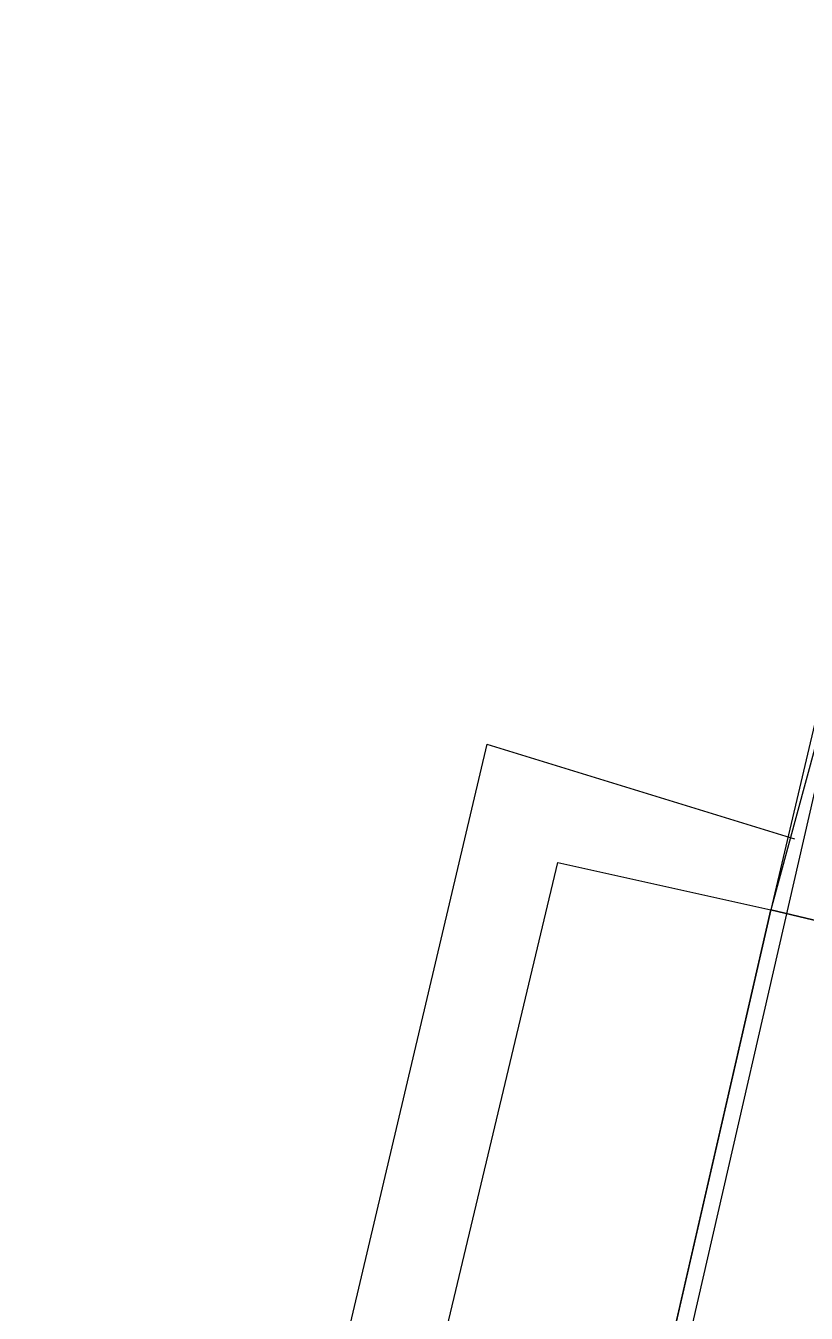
# Model space of a CAD drawing. Header units: feet. Extents: x -84 to 198, y -22 to 181.
# Drawn here: x 123.193 to 123.633, y 144.11 to 144.836 of the extents above; entities that cross this region are included whole.
import ezdxf

# ---------------------------------------------------------------- set-up
doc = ezdxf.new("R2010")
doc.units = ezdxf.units.FT
doc.layers.add('A-LINEA', color=7, linetype='CONTINUOUS')
doc.layers.add('A-MURO-CONCRETO', color=8, linetype='CONTINUOUS')

msp = doc.modelspace()

# ---------------------------------------------------------------- linework, layer by layer
at = {"layer": 'A-LINEA'}
for p, q in [((123.72, 144.7911), (123.6133, 144.3378)), ((123.4533, 144.4311), (123.1067, 142.9644)), ((123.4533, 144.4311), (123.6267, 144.3778)), ((123.6133, 144.3378), (123.6133, 144.3378)), ((123.6133, 144.3378), (123.6133, 144.3378)), ((123.6133, 144.3378), (123.6133, 144.3378))]:
    msp.add_line(p, q, dxfattribs=at)
for points in [[(126.8667, 142.8578), (127.2533, 144.4844), (123.84, 145.2844), (123.4667, 143.6578), (126.8667, 142.8578)], [(123.6533, 144.3644), (123.6667, 144.3511), (123.6667, 144.3644), (123.6533, 144.3644), (123.6667, 144.4711), (123.68, 144.4711), (123.7067, 144.5511), (123.72, 144.5511), (123.6933, 144.5644), (123.68, 144.4844), (123.6533, 144.4844), (123.6133, 144.3378), (124.2933, 144.1778)], [(123.6533, 144.3644), (123.6667, 144.3511), (123.6667, 144.3644), (123.6533, 144.3644), (123.6667, 144.4711), (123.68, 144.4711), (123.7067, 144.5511), (123.72, 144.5511), (123.6933, 144.5644), (123.68, 144.4844), (123.6533, 144.4844), (123.6133, 144.3378), (124.2933, 144.1778)], [(123.6533, 144.3644), (123.6667, 144.3511), (123.6667, 144.3644), (123.6533, 144.3644), (123.6667, 144.4711), (123.68, 144.4711), (123.7067, 144.5511), (123.72, 144.5511), (123.6933, 144.5644), (123.68, 144.4844), (123.6533, 144.4844), (123.6133, 144.3378), (124.2933, 144.1778)], [(123.1467, 142.9111), (123.4933, 144.3644), (123.6133, 144.3378)], [(126.64, 141.9111), (127.0267, 143.5244), (123.6133, 144.3378), (123.24, 142.7111), (126.64, 141.9111)]]:
    msp.add_lwpolyline(points, dxfattribs=at)
at = {"layer": 'A-MURO-CONCRETO'}
msp.add_lwpolyline([(123.6133, 144.3378), (127.0267, 143.5244), (123.4267, 143.5244), (123.6133, 144.3378), (123.6133, 144.3378)], dxfattribs=at)

doc.saveas('drawing.dxf')
